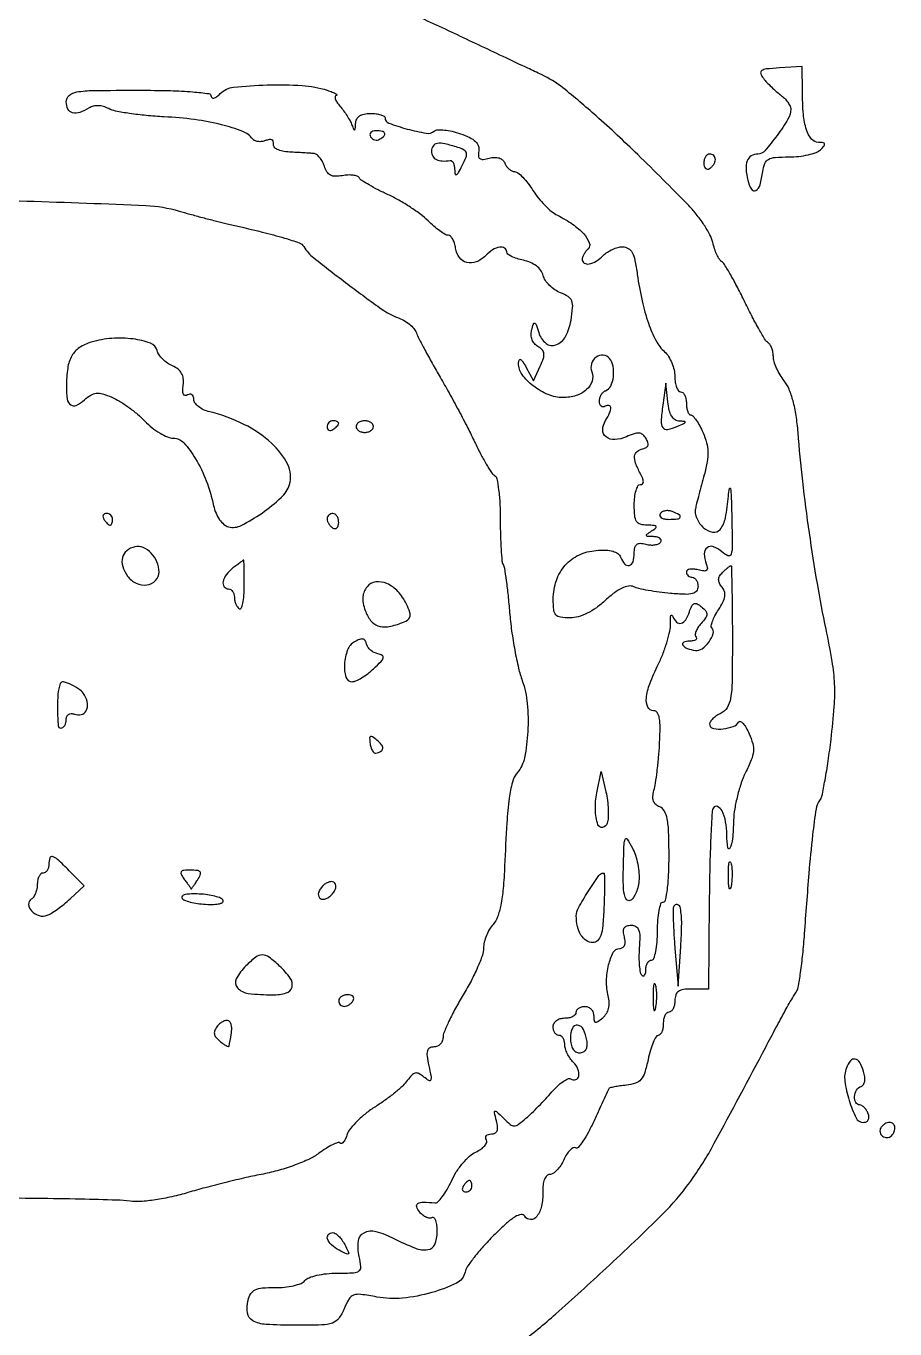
# Model space of a CAD drawing. Extents: x 0 to 5034, y 0 to 2560.
# Drawn here: x 4089.1 to 4239, y 933.4 to 1158.1 of the extents above; entities that cross this region are included whole.
import ezdxf

# ---------------------------------------------------------------- set-up
doc = ezdxf.new("R2010")
doc.units = 0

msp = doc.modelspace()

# ---------------------------------------------------------------- linework, layer by layer
for points in [[(4120.234638, 1164.722179, 0.000257), (4094.958867, 1165.293963, 0.000681)], [(4174.309283, 930.918769, 0.018228), (4180.44461, 935.963637, 0.005924), (4189.141653, 943.84871, 0.007565), (4198.865038, 953.154349, 0.041716), (4203.581145, 958.654155, 0.032067), (4207.816173, 965.389084, 0.003291), (4216.680232, 981.981765, -0.002287), (4218.446972, 985.304985, -0.003156), (4220.065526, 988.271118, -0.001998), (4221.451091, 990.749189, -0.038421), (4221.942257, 991.481765, 0.124603), (4222.286244, 992.25308, 0.007103), (4222.697471, 994.844644, 0.010504), (4223.082157, 997.978156, 0.007494), (4223.386353, 1001.5, -0.002338), (4224.17932, 1011.934345, -0.008434), (4224.827775, 1018.571281, -0.008097), (4225.422011, 1023.10043, -0.131093), (4226.025905, 1024.5, 0.116642), (4226.383074, 1025.266987, 0.005795), (4226.917229, 1028.014928, 0.009085), (4227.459102, 1031.325729, 0.006422), (4227.952124, 1035.061458, 0.010345), (4228.505157, 1040.704948, 0.030481), (4228.567717, 1044.60242, 0.030448), (4228.155956, 1048.480889, 0.010305), (4227.098581, 1054.061458, -0.009509), (4225.595841, 1061.924127, -0.007081), (4224.226125, 1070.651911, -0.006992), (4223.08309, 1079.566692, -0.008344), (4222.26375, 1088, 0.018073), (4221.921084, 1090.932913, 0.027667), (4221.393196, 1093.436989, 0.032477), (4220.705982, 1095.456342, 0.068163), (4219.87078, 1096.884859, -0.032417), (4219.154772, 1097.930616, -0.028937), (4218.549542, 1099.099714, -0.030084), (4218.129741, 1100.216058, -0.075025), (4218, 1101.075842, 0.045018), (4217.93398, 1101.807611, 0.045453), (4217.738072, 1102.513297, 0.049513), (4217.450468, 1103.092941, 0.114926), (4217.108331, 1103.433048, -0.118068), (4216.626918, 1103.917575, -0.006947), (4215.564711, 1105.717117, -0.010183), (4214.362264, 1107.923566, -0.007307), (4213.105587, 1110.434744, 0.007539), (4211.846833, 1112.947162, 0.010448), (4210.638047, 1115.157571, 0.007269), (4209.56914, 1116.957626, 0.117238), (4209.074193, 1117.454146, -0.117273), (4208.679406, 1117.850243, -0.029388), (4208.245765, 1118.660297, -0.028387), (4207.846606, 1119.671421, -0.025238), (4207.546377, 1120.761468, 0.068109), (4207.061165, 1122.073152, 0.023533), (4206.024748, 1123.812512, 0.022877), (4204.687783, 1125.645524, 0.024618), (4203.219441, 1127.302402, 0.006054), (4194.605209, 1135.898075, 0.011534), (4187.440412, 1142.561348, 0.012923), (4181.688695, 1147.40825, 0.059866), (4178, 1149.694238, -0.001104), (4175.61868, 1150.807816, -0.000306), (4171.885785, 1152.56628, -0.000309), (4167.661551, 1154.562551, -0.000324), (4163.504802, 1156.533366, 0.007341), (4155.180718, 1160.337858, 0.035711)], [(4068.078695, 1128.494689, -0.001886), (4089.187609, 1127.897499, -0.002652), (4109.748048, 1127.128998, -0.061866), (4115.5, 1126.163892, 0.004921), (4117.321129, 1125.640275, 0.002926), (4119.5, 1125.05066, 0.002928), (4121.679254, 1124.488241, 0.005051), (4123.5, 1124.049214, -0.003163), (4129.816524, 1122.551358, -0.01248), (4133.674306, 1121.508072, -0.014414), (4136.186611, 1120.681362, -0.168981), (4136.975396, 1120.041507, 0.086581), (4138.704152, 1118.098842, 0.005894), (4144.567151, 1113.557208, 0.006652), (4150.490781, 1109.20193, 0.070022), (4153.149818, 1107.814673, -0.044222), (4154.207937, 1107.330116, -0.040596), (4155.197113, 1106.654877, -0.043078), (4155.980038, 1105.901417, -0.09465), (4156.398312, 1105.187099, 0.033049), (4156.822422, 1104.203427, 0.004584), (4157.853999, 1102.233085, 0.005235), (4159.123012, 1099.920897, 0.004416), (4160.513147, 1097.5, -0.006006), (4162.036863, 1094.826814, -0.004072), (4163.710856, 1091.74732, -0.004103), (4165.279319, 1088.746031, -0.00819), (4166.461382, 1086.34194, 0.010432), (4167.466245, 1084.32118, 0.013564), (4168.474405, 1082.516512, 0.011217), (4169.382791, 1081.064428, 0.109377), (4169.898968, 1080.562441, -0.20936), (4170.293602, 1079.991095, -0.015646), (4170.602653, 1078.081061, -0.01956), (4170.817832, 1075.696882, -0.013515), (4170.8825, 1072.987848, 0.006799), (4170.910924, 1070.264559, 0.009553), (4171.015734, 1067.836493, 0.006285), (4171.167074, 1065.817417, 0.117078), (4171.366922, 1065.215325, -0.10014), (4171.5915, 1064.607571, -0.004774), (4171.906288, 1062.448803, -0.007666), (4172.218125, 1059.860888, -0.005429), (4172.491953, 1056.947979, 0.013749), (4172.843197, 1053.77837, 0.011259), (4173.387596, 1050.413076, 0.01142), (4174.028921, 1047.339968, 0.029221), (4174.672233, 1045.160364, -0.063529), (4175.542152, 1041.243372, -0.036584), (4175.631778, 1036.404359, -0.035829), (4175.059478, 1031.895171, -0.124348), (4173.803113, 1029.262765, 0.108324), (4172.977261, 1027.664446, 0.031576), (4172.429309, 1024.933003, 0.01882), (4172.010261, 1020.636049, 0.004185), (4171.632354, 1013.2628, -0.010755), (4171.378375, 1009.321331, -0.027226), (4170.976978, 1006.479092, -0.037599), (4170.41495, 1004.447549, -0.097936), (4169.638294, 1003.152814, 0.052905), (4169.010926, 1002.292096, 0.03603), (4168.481249, 1001.201474, 0.036299), (4168.119094, 1000.061168, 0.058806), (4168, 999.05207, -0.085215), (4167.787362, 997.813473, -0.0175), (4166.971875, 995.741964, -0.017944), (4165.839835, 993.373825, -0.016024), (4164.5, 991, 0.011466), (4163.159801, 988.675292, 0.01431), (4162.028125, 986.455218, 0.012561), (4161.187089, 984.560098, 0.098456), (4161, 983.619189, -0.096528), (4160.879568, 983.001184, -0.097319), (4160.536035, 982.475637, -0.098513), (4160.023268, 982.123758, -0.101606), (4159.420545, 982, 0.118066), (4158.684786, 981.823808, 0.212528), (4158.300961, 981.350991, 0.101881), (4158.246495, 980.444297, 0.018288), (4158.5506, 978.769619, -0.007213), (4158.936941, 976.881, -0.14846), (4158.875402, 976.310279, -0.460817), (4158.559517, 976.210834, -0.033535), (4157.720151, 976.817291, 0.048099), (4156.856988, 977.403515, 0.17923), (4156.217933, 977.497344, 0.154246), (4155.611729, 977.154275, 0.033166), (4154.840095, 976.206705, -0.051617), (4154.049701, 975.305988, -0.015383), (4152.668508, 974.102782, -0.015252), (4151.024284, 972.838842, -0.015931), (4149.329293, 971.696544, 0.026213), (4147.683653, 970.537615, 0.02707), (4146.186743, 969.224438, 0.028072), (4145.022659, 967.950663, 0.094523), (4144.487987, 966.962151, -0.030923), (4144.190038, 966.192048, -0.061741), (4143.84677, 965.637542, -0.109903), (4143.517882, 965.374705, -0.320522), (4143.246812, 965.419855, 0.28525), (4142.851616, 965.512245, 0.030292), (4141.936708, 965.139746, 0.03014), (4140.81286, 964.514833, 0.019424), (4139.588118, 963.665059, -0.052096), (4137.949583, 962.679919, -0.020184), (4135.503988, 961.654965, -0.01963), (4132.7285, 960.743676, -0.022176), (4130, 960.094315, 0.008269), (4127.041394, 959.476568, 0.004768), (4123.5, 958.640228, 0.004763), (4119.959545, 957.732534, 0.007948), (4117, 956.893052, -0.018555), (4114.237192, 956.172317, -0.017495), (4111.374032, 955.642161, -0.017948), (4108.793259, 955.351348, -0.052073), (4107, 955.401091, 0.025544), (4104.699785, 955.587138, 0.001925), (4098.439584, 955.748567, 0.002654), (4090.966864, 955.872806, 0.002015), (4082.773053, 955.932511, -0.001584)]]:
    msp.add_lwpolyline(points, format="xyb")
for points in [[(4216.287954, 1149.056732, 0.022726), (4216.877849, 1148.366236, 0.012473), (4217.658024, 1147.573446, 0.012412), (4218.491636, 1146.806685, 0.019365), (4219.25, 1146.193296, -0.037749), (4219.91962, 1145.609727, -0.039006), (4220.485937, 1144.938083, -0.042087), (4220.878495, 1144.280855, -0.114066), (4221, 1143.755176, -0.135623), (4220.52604, 1142.039977, -0.023576), (4218.648693, 1139.213837, -0.020455), (4216.535199, 1136.570102, -0.215694), (4215.309017, 1136.006833, 0.141348), (4214.19475, 1135.678476, 0.161942), (4213.497326, 1134.820067, 0.10806), (4213.289217, 1133.403923, 0.044161), (4213.59619, 1131.472773, 0.0689), (4214.221358, 1129.923261, 0.41869), (4214.974373, 1129.725602, 0.195357), (4215.700872, 1130.684025, 0.03243), (4216.165324, 1133, -0.059934), (4216.517296, 1134.362487, -0.175314), (4217.147162, 1135.081174, -0.109632), (4218.298213, 1135.419249, -0.016823), (4220.697627, 1135.5, 0.02707), (4222.396415, 1135.592041, 0.029309), (4224.030085, 1135.867188, 0.030594), (4225.38851, 1136.267573, 0.109599), (4226.147627, 1136.75, 0.021439), (4226.758177, 1137.414016, 0.244573), (4226.833702, 1137.750375, 0.307169), (4226.600815, 1137.952949, 0.029973), (4225.816631, 1138, -0.222841), (4224.600576, 1138.570294, -0.096571), (4223.72134, 1140.175078, -0.056214), (4223.184633, 1142.873102, -0.020221), (4223.013655, 1146.79051), (4223, 1151.08102), (4219.037954, 1150.847241, 0.010294), (4216.806029, 1150.669377, 0.119827), (4215.986321, 1150.380681, 0.350468), (4215.823966, 1149.889886, 0.076859)], [(4141, 1147, -0.012998), (4141.902888, 1146.684745, -0.038007), (4142.499785, 1146.405267, -0.163441), (4142.665538, 1146.22113, -0.504818), (4142.595012, 1146.09968, 0.319398), (4142.384101, 1145.911684, 0.137775), (4142.403687, 1145.515219, 0.067671), (4142.692883, 1144.929041, 0.030806), (4143.214525, 1144.25, -0.020859), (4143.838645, 1143.470152, -0.016194), (4144.453218, 1142.573437, -0.016473), (4144.972415, 1141.698392, -0.037571), (4145.290565, 1141, 0.010133), (4145.593609, 1140.224704, 0.409716), (4145.746104, 1140.160193, 0.286981), (4145.865068, 1140.321871, 0.007583), (4145.921053, 1141.25, -0.103864), (4146.118212, 1142.01553, -0.129604), (4146.598892, 1142.567105, -0.102066), (4147.38918, 1142.894521, -0.047372), (4148.5, 1143, -0.028607), (4149.457861, 1142.945152, -0.044782), (4150.265625, 1142.778128, -0.056032), (4150.830823, 1142.535593, -0.269638), (4151, 1142.24469, 0.314733), (4151.640113, 1141.328507, 0.021613), (4154.821388, 1140.316795, 0.023559), (4158.096719, 1139.592692, 0.212069), (4159.487683, 1139.944129, -0.156187), (4160.103101, 1140.172655, -0.035417), (4161.230757, 1140.144322, -0.033374), (4162.585814, 1139.921961, -0.027066), (4164, 1139.509956, -0.027847), (4165.604794, 1138.844118, -0.077416), (4166.607035, 1138.153297, -0.119001), (4167.105033, 1137.386334, -0.130731), (4167.174868, 1136.504363, 0.057657), (4167.118825, 1135.653692, 0.236589), (4167.365503, 1135.216837, 0.180631), (4167.925386, 1135.082955, 0.033284), (4168.98604, 1135.286098, -0.053442), (4169.916519, 1135.425771, -0.088671), (4170.700665, 1135.319532, -0.10824), (4171.292276, 1134.975133, -0.115906), (4171.66816, 1134.422377, 0.063491), (4171.962054, 1133.875631, 0.059471), (4172.389403, 1133.406508, 0.06376), (4172.8793, 1133.081459, 0.106595), (4173.356989, 1132.96148, -0.161983), (4173.922663, 1132.751869, -0.030352), (4174.752314, 1131.999292, -0.029666), (4175.651688, 1130.961512, -0.023332), (4176.501952, 1129.74004, 0.02991), (4177.43286, 1128.439518, 0.02442), (4178.574171, 1127.163884, 0.025079), (4179.74399, 1126.091569, 0.057388), (4180.745066, 1125.439779, -0.035158), (4183.350177, 1123.903664, -0.057751), (4185.274714, 1122.221019, -0.086149), (4186.237848, 1120.702092, -0.303493), (4186.023629, 1119.623629, 0.034984), (4185.631909, 1119.172892, 0.03352), (4185.300691, 1118.665691, 0.035364), (4185.070843, 1118.178461, 0.092787), (4185, 1117.8, 0.27569), (4185.365917, 1117.186802, 0.172843), (4186.216358, 1117.056128, 0.092878), (4187.431159, 1117.534402, 0.056336), (4188.642857, 1118.5, -0.053171), (4189.354182, 1119.07423, -0.03848), (4190.250751, 1119.559375, -0.039106), (4191.185788, 1119.89108, -0.065777), (4192.010156, 1120, -0.136191), (4192.954496, 1119.737917, -0.136228), (4193.628582, 1119.026659, -0.071573), (4194.11725, 1117.666367, -0.016353), (4194.530232, 1115.25, 0.019837), (4195.344221, 1110.679295, 0.030726), (4196.441408, 1106.825161, 0.036281), (4197.754971, 1103.813654, 0.08614), (4199.240295, 1101.882705, -0.067291), (4199.914309, 1101.071294, -0.041581), (4200.483087, 1099.967133, -0.04103), (4200.870704, 1098.759328, -0.057195), (4201, 1097.632705, 0.036156), (4201.073007, 1096.624414, 0.054665), (4201.29375, 1095.773357, 0.071575), (4201.61673, 1095.190363, 0.234665), (4202, 1095, -0.191087), (4202.381882, 1094.848523, -0.088204), (4202.70625, 1094.4125, -0.068025), (4202.926307, 1093.765418, -0.048028), (4203, 1093, 0.035971), (4203.055177, 1092.234019, 0.054436), (4203.222042, 1091.5875, 0.071241), (4203.466154, 1091.144446, 0.235453), (4203.755889, 1091, -0.218604), (4204.125896, 1090.830112, -0.02647), (4204.686875, 1090.102798, -0.027515), (4205.290808, 1089.115659, -0.019331), (4205.863743, 1087.945697, -0.037887), (4206.476582, 1086.218618, -0.059078), (4206.707897, 1084.658816, -0.051608), (4206.580805, 1082.942599, -0.022078), (4206.075544, 1080.695697, 0.001155), (4205.610186, 1078.967459, 0.001169), (4205.154749, 1077.244195, 0.001137), (4204.76526, 1075.742457, 0.004779), (4204.542003, 1074.837735, 0.102984), (4204.521531, 1074.08332, 0.0558), (4204.787733, 1073.189952, 0.052154), (4205.278459, 1072.302882, 0.056491), (4205.930931, 1071.562506, 0.140969), (4207.526654, 1070.780886, 0.275663), (4208.804949, 1071.265817, 0.119764), (4209.724648, 1073.2614, 0.026441), (4210.256538, 1077.019619, -0.024023), (4210.435427, 1078.32919, -0.839394), (4210.594405, 1078.327662, -0.032586), (4210.730245, 1076.96595, -0.003046), (4210.825293, 1073.595012, -0.002923), (4210.909512, 1068.413177, -0.070756), (4210.721242, 1066.982806, -0.453724), (4210.174104, 1066.720694, -0.082795), (4209.099277, 1067.410155, 0.093047), (4207.685296, 1068.277084, 0.262112), (4206.57841, 1068.111781, 0.240316), (4206.078866, 1067.045635, 0.083416), (4206.426249, 1065.331595, -0.054391), (4206.621851, 1064.589539, -0.277346), (4206.465508, 1064.211384, -0.196316), (4205.993298, 1064.090826, -0.02952), (4205.014862, 1064.285862, 0.040647), (4204.242831, 1064.421989, 0.069974), (4203.591866, 1064.391735, 0.105906), (4203.15855, 1064.209968, 0.245402), (4203, 1063.90638, 0.10954), (4203.076675, 1063.560593, 0.099841), (4203.29375, 1063.266249, 0.095162), (4203.618207, 1063.068848, 0.089443), (4204, 1063, -0.157039), (4204.381401, 1062.877181, -0.097342), (4204.70625, 1062.531024, -0.079383), (4204.925545, 1062.013995, -0.060753), (4205, 1061.403487, -0.16507), (4204.7404, 1060.63858, -0.169971), (4204.071825, 1060.200843, -0.070675), (4202.756463, 1060.066399, -0.012189), (4200.25, 1060.226114, -0.01097), (4198.314598, 1060.439778, -0.011615), (4196.427117, 1060.734938, -0.011289), (4194.815886, 1061.063106, -0.05082), (4193.906144, 1061.369698, 0.14506), (4193.00205, 1061.495721, 0.074273), (4191.897661, 1061.156652, 0.052515), (4190.587162, 1060.351209, 0.023838), (4189.050389, 1059.047071, -0.031691), (4187.478955, 1057.755387, -0.04128), (4185.884408, 1056.794958, -0.046316), (4184.333843, 1056.198818, -0.068727), (4182.894245, 1056, -0.033923), (4181.254617, 1056.111371, -0.179755), (4180.474542, 1056.528809, -0.158913), (4180.102852, 1057.387416, -0.025053), (4180.022236, 1059.25, -0.080021), (4180.562169, 1062.461969, -0.099691), (4182.076, 1065.075711, -0.102748), (4184.44135, 1066.84537, -0.08998), (4187.431046, 1067.634513, -0.026071), (4189.102234, 1067.678746, -0.061412), (4190.333729, 1067.494718, -0.090093), (4191.173072, 1067.088538, -0.144489), (4191.653175, 1066.461428, 0.085618), (4192.34103, 1065.306664, 0.29162), (4193.140845, 1065.063411, 0.255684), (4193.786915, 1065.693527, 0.074451), (4194, 1067.116631, -0.047797), (4194.097361, 1068.132789, -0.178521), (4194.424363, 1068.672955, -0.183409), (4195.01712, 1068.863046, -0.050874), (4195.999004, 1068.710511, 0.046215), (4196.805232, 1068.577577, 0.054994), (4197.575304, 1068.607491, 0.064046), (4198.198685, 1068.78447, 0.15438), (4198.558021, 1069.09388, 0.19455), (4198.616828, 1069.43796, 0.182013), (4198.422131, 1069.738325, 0.107411), (4197.962589, 1069.944429, 0.049826), (4197.309017, 1070.015313, -0.011801), (4196.303892, 1070.047553, -0.312363), (4196.102405, 1070.204312, -0.323649), (4196.181771, 1070.44227, -0.012279), (4197, 1071, 0.023197), (4197.728886, 1071.520491, 0.409657), (4197.762149, 1071.781653, 0.220444), (4197.444209, 1071.949578, 0.011293), (4196.25, 1071.984687, -0.066281), (4195.072223, 1072.14967, -0.184528), (4194.411808, 1072.637788, -0.120956), (4194.083503, 1073.600631, -0.021971), (4194, 1075.5, -0.027994), (4194.075141, 1076.841047, -0.043934), (4194.304085, 1077.971875, -0.054607), (4194.636277, 1078.764927, -0.27273), (4195.035184, 1079, 0.174147), (4195.414339, 1079.136188, 0.223915), (4195.570368, 1079.467129, 0.098707), (4195.454179, 1080.049945, 0.024465), (4195.035184, 1080.934259, -0.031715), (4194.2287, 1082.702138, -0.117428), (4194.069916, 1083.909215, -0.197628), (4194.496376, 1084.702583, -0.118391), (4195.473668, 1085.176676, 0.075433), (4196.078616, 1085.408922, 0.187321), (4196.373123, 1085.770661, 0.164017), (4196.366995, 1086.273698, 0.055388), (4196.045281, 1086.943144, 0.079664), (4195.468815, 1087.603553, 0.152245), (4194.82434, 1087.869975, 0.103742), (4193.966368, 1087.769206, 0.025973), (4192.647551, 1087.249182, -0.09044), (4190.663393, 1086.748591, -0.183085), (4189.144689, 1087.210757, -0.237867), (4188.560049, 1088.432976, -0.136607), (4189.04189, 1090.033538, 0.033256), (4189.75134, 1091.340052, 0.112459), (4189.949647, 1092.284357, 0.370109), (4189.638191, 1092.635246, 0.174099), (4189, 1092.5, -0.129002), (4188.61998, 1092.383699, -0.189552), (4188.29375, 1092.496996, -0.14589), (4188.073789, 1092.838553, -0.070719), (4188, 1093.35765, -0.066416), (4188.078773, 1093.948061, -0.064624), (4188.309746, 1094.5031, -0.06992), (4188.651271, 1094.940413, -0.112068), (4189.054456, 1095.184819, 0.205724), (4189.937502, 1095.971164, 0.079006), (4190.400789, 1097.58358, 0.073819), (4190.355109, 1099.391054, 0.125499), (4189.738896, 1100.762331, 0.208048), (4188.65246, 1101.339772, 0.184973), (4187.418498, 1100.974865, 0.158772), (4186.616357, 1099.808757, 0.164982), (4186.671317, 1098.414152, -0.170476), (4186.717039, 1096.821544, -0.134931), (4185.770866, 1095.368669, -0.105438), (4183.973019, 1094.350702, -0.076425), (4181.692007, 1094, -0.099244), (4179.156994, 1094.508175, -0.065808), (4176.584364, 1096.00554, -0.069408), (4174.64775, 1097.988123, -0.165887), (4174.035435, 1099.924314, -0.080513), (4174.135564, 1100.464845, -0.462673), (4174.373855, 1100.554611, -0.125095), (4174.754531, 1100.196175, -0.014986), (4175.34995, 1099.195195), (4176.629029, 1096.890391), (4177.779391, 1099.415161, 0.024946), (4178.320026, 1100.778044, 0.112927), (4178.407272, 1101.623233, 0.164919), (4178.105945, 1102.248727, 0.071311), (4177.362135, 1102.817215, -0.091352), (4176.776074, 1103.303285, -0.082313), (4176.375876, 1103.983287, -0.079454), (4176.207117, 1104.778525, -0.076625), (4176.291262, 1105.597249, -0.011593), (4176.610543, 1106.713668, -0.417655), (4176.82644, 1106.825462, -0.234984), (4177.056797, 1106.599817, -0.006152), (4177.524355, 1105.197531, 0.143646), (4178.773275, 1103.351741, 0.270392), (4180.492001, 1103.070082, 0.181044), (4182.153397, 1104.538826, 0.082289), (4183.092069, 1107.329677, 0.018803), (4183.364817, 1109.542426, 0.113619), (4183.203066, 1110.680132, 0.161761), (4182.586821, 1111.429479, 0.049665), (4181.258765, 1112.091718, -0.05784), (4180.281093, 1112.599305, -0.047183), (4179.3702, 1113.349141, -0.048955), (4178.656412, 1114.214078, -0.084283), (4178.273265, 1115.063034, 0.094699), (4177.856029, 1115.938792, 0.070758), (4177.106307, 1116.704686, 0.06335), (4176.084839, 1117.300793, 0.051127), (4174.870034, 1117.675993, -0.027582), (4173.770766, 1117.959665, -0.039982), (4172.843072, 1118.338417, -0.045898), (4172.185845, 1118.749798, -0.234089), (4172, 1119.125, 0.259637), (4171.633798, 1119.782681, 0.185967), (4170.789144, 1119.942458, 0.097372), (4169.563306, 1119.460061, 0.054141), (4168.307194, 1118.450051, -0.100896), (4166.717856, 1117.399002, -0.159681), (4165.10272, 1117.291457, -0.174303), (4163.834734, 1118.150284, -0.122762), (4163.180449, 1119.760216, 0.040468), (4162.986383, 1120.617558, 0.055275), (4162.668095, 1121.342063, 0.068419), (4162.282144, 1121.838332, 0.195737), (4161.884995, 1122, -0.135031), (4161.361147, 1122.144098, -0.021559), (4160.4637, 1122.732062, -0.022531), (4159.442655, 1123.537929, -0.018049), (4158.416964, 1124.492127, 0.035484), (4157.151058, 1125.590063, 0.016372), (4155.363878, 1126.841231, 0.016122), (4153.390844, 1128.039528, 0.021527), (4151.523063, 1128.989494, -0.010836), (4149.798134, 1129.820885, -0.014052), (4148.256632, 1130.660823, -0.011737), (4147.017484, 1131.42137, -0.111273), (4146.584512, 1131.863257, 0.170273), (4146.210859, 1132.165361, 0.051737), (4145.492937, 1132.340454, 0.04515), (4144.590117, 1132.381649, 0.036076), (4143.622284, 1132.268127, -0.047714), (4142.423325, 1132.155664, -0.121709), (4141.582019, 1132.365166, -0.132985), (4140.980287, 1132.926527, -0.062166), (4140.531029, 1133.902236, 0.046437), (4140.188722, 1134.711554, 0.052084), (4139.713412, 1135.410775, 0.059075), (4139.18395, 1135.905695, 0.139935), (4138.682612, 1136.091893, 0.0036), (4138.037816, 1136.137327, 0.000862), (4136.966142, 1136.203236, 0.000885), (4135.735286, 1136.274619, 0.000876), (4134.5, 1136.341893, -0.035287), (4133.316896, 1136.488391, -0.066932), (4132.409477, 1136.796578, -0.1016), (4131.866861, 1137.220824, -0.22843), (4131.738004, 1137.714012, 0.123624), (4131.714726, 1138.15778, 0.216222), (4131.475404, 1138.428294, 0.145433), (4131.022023, 1138.488386, 0.052383), (4130.387079, 1138.318295, -0.059053), (4129.731144, 1138.151897, -0.064481), (4129.074232, 1138.15079, -0.073038), (4128.515585, 1138.307156, -0.132006), (4128.149075, 1138.604283, 0.145898), (4126.450536, 1139.906191, 0.029879), (4122.803024, 1141.052417, 0.028281), (4118.140893, 1141.940287, 0.020422), (4112.869361, 1142.420283, -0.01113), (4109.806892, 1142.641853, -0.013034), (4106.91527, 1142.992134, -0.012014), (4104.498773, 1143.408543, -0.074318), (4103.315479, 1143.831161, 0.052354), (4102.420696, 1144.195606, 0.062139), (4101.520172, 1144.339133, 0.067401), (4100.676054, 1144.253872, 0.082394), (4099.946118, 1143.945537, -0.055695), (4098.336756, 1143.162523, -0.151815), (4097.085256, 1143.112166, -0.21446), (4096.294165, 1143.756661, -0.116686), (4096, 1145, -0.218517), (4096.506719, 1146.104087, -0.138781), (4097.8125, 1146.71, -0.036854), (4100.699072, 1146.955897, -0.002827), (4108.5, 1147, -0.005697), (4113.976885, 1146.937591, -0.01568), (4117.833333, 1146.728571, -0.012989), (4120.569937, 1146.42222, -0.374503), (4121, 1145.928571, 0.262054), (4121.144783, 1145.671296, 0.216722), (4121.461607, 1145.633482, 0.08714), (4121.966917, 1145.897769, 0.032428), (4122.571429, 1146.428571, -0.170968), (4124.84997, 1147.520077, -0.019272), (4130.655781, 1147.924448, -0.024216), (4136.691097, 1147.819271, -0.061098)], [(4148.510081, 1138.983688, 0.090427), (4148.820631, 1138.639411, 0.095498), (4149.22714, 1138.434921, 0.099685), (4149.665803, 1138.401101, 0.108373), (4150.069098, 1138.542705, 0.050477), (4150.838655, 1139.13314, 0.315493), (4150.933879, 1139.592818, 0.25701), (4150.519563, 1139.914842, 0.039415), (4149.440983, 1140, 0.067432), (4148.890269, 1139.925389, 0.140899), (4148.524436, 1139.701458, 0.190788), (4148.397824, 1139.36964, 0.136093)], [(4159, 1136.5, 0.13207), (4159.229898, 1135.644818, 0.146926), (4159.851487, 1135.061331, 0.106242), (4160.872551, 1134.800245, 0.048851), (4162.25, 1134.881579, -0.232582), (4162.537259, 1134.792582, -0.094029), (4162.784018, 1134.451151, -0.066303), (4162.954397, 1133.911644, -0.041288), (4163.014742, 1133.25, 0.049556), (4163.089857, 1132.553658, 0.510689), (4163.313852, 1132.453632, 0.13326), (4163.670538, 1132.813113, 0.01067), (4164.311556, 1134, 0.020053), (4164.988977, 1135.462554, 0.159277), (4165.046104, 1136.195771, 0.218395), (4164.651052, 1136.696281, 0.041258), (4163.546814, 1137.15032, 0.019701), (4161.314836, 1137.763809, 0.092993), (4159.993986, 1137.821155, 0.206192), (4159.281382, 1137.38548, 0.155066)], [(4206, 1134.440983, 0.066118), (4206.073267, 1133.889346, 0.138808), (4206.29375, 1133.521475, 0.191142), (4206.620352, 1133.392057, 0.139169), (4207, 1133.5, 0.06081), (4207.382515, 1133.806203, 0.051032), (4207.70625, 1134.2129, 0.053229), (4207.926698, 1134.653442, 0.089642), (4208, 1135.059017, 0.105429), (4207.923444, 1135.418051, 0.099231), (4207.70625, 1135.723586, 0.096318), (4207.381732, 1135.928382, 0.092995), (4207, 1136, 0.153634), (4206.618621, 1135.879982, 0.097988), (4206.29375, 1135.542039, 0.080552), (4206.074545, 1135.037096, 0.062283)], [(4100.317521, 1103.562202, 0.074762), (4098.269772, 1102.608619, 0.118811), (4096.959366, 1101.199808, 0.093411), (4096.244742, 1099.088925, 0.033729), (4096.013655, 1095.916667, 0.036932), (4096.164292, 1093.722485, 0.202024), (4096.763488, 1092.72527, 0.284309), (4097.731141, 1092.650559, 0.064745), (4099.143328, 1093.62971, -0.047758), (4100.215792, 1094.428407, -0.11394), (4101.153591, 1094.736868, -0.094623), (4102.240898, 1094.630176, -0.026557), (4103.856999, 1094.059233, -0.03914), (4105.171718, 1093.389846, -0.019254), (4106.734646, 1092.348613, -0.018976), (4108.283282, 1091.136413, -0.026189), (4109.569611, 1089.927341, 0.03389), (4110.798785, 1088.807115, 0.033617), (4112.171222, 1087.859907, 0.035583), (4113.481999, 1087.201072, 0.098974), (4114.487826, 1087, -0.213814), (4116.279192, 1086.197262, -0.047845), (4118.307303, 1083.430845, -0.043326), (4120.147405, 1079.625377, -0.036915), (4121.422831, 1075.35135, 0.044518), (4121.83345, 1074.047886, 0.055716), (4122.447032, 1072.939198, 0.064042), (4123.195024, 1072.127703, 0.111055), (4124.005703, 1071.70876, 0.184394), (4126.196689, 1071.948337, 0.033392), (4129.770198, 1074.092185, 0.035238), (4133.074848, 1076.751285, 0.129579), (4134.499437, 1078.998226, 0.197428), (4134.212714, 1082.465297, 0.089988), (4131.404816, 1086.144791, 0.070496), (4126.655922, 1089.384636, 0.054129), (4120.75, 1091.539065, -0.046867), (4119.697875, 1091.905691, -0.057484), (4118.807813, 1092.443843, -0.068089), (4118.200573, 1093.062387, -0.161433), (4118, 1093.667425, 0.079722), (4117.919054, 1094.171878, 0.157871), (4117.682346, 1094.495596, 0.184336), (4117.330269, 1094.589893, 0.11315), (4116.918623, 1094.449706, -0.171078), (4116.498544, 1094.358104, -0.263122), (4116.207284, 1094.574397, -0.110745), (4116.088998, 1095.167453, -0.028963), (4116.168623, 1096.140689, 0.060589), (4116.189534, 1097.270072, 0.102227), (4115.905044, 1098.169756, 0.102032), (4115.286794, 1098.884162, 0.060182), (4114.311551, 1099.460626, -0.050301), (4113.441888, 1099.951825, -0.043058), (4112.637483, 1100.630364, -0.045151), (4112.011254, 1101.383321, -0.087157), (4111.685735, 1102.093748, 0.246165), (4110.514833, 1103.379946, 0.05533), (4107.542335, 1104.104242, 0.050364), (4103.864766, 1104.206572, 0.053486)], [(4198.923856, 1092.689295, 0.016067), (4198.622536, 1089.902846, 0.1748), (4198.919573, 1088.831713, 0.299072), (4199.727556, 1088.515563, 0.043587), (4201.5, 1089.054847, 0.006969), (4202.572067, 1089.503588, 0.207008), (4202.768742, 1089.713779, 0.486982), (4202.671559, 1089.86796, 0.015095), (4201.813358, 1089.929715, -0.133165), (4201.049263, 1090.171463, -0.113756), (4200.457757, 1090.77774, -0.078348), (4200.040786, 1091.791696, -0.032913), (4199.793501, 1093.25), (4199.460285, 1096.5)], [(4141, 1088.940983, 0.108972), (4141.078288, 1088.586039, 0.182303), (4141.29375, 1088.3746, 0.161196), (4141.6179, 1088.343488, 0.082592), (4142, 1088.5, 0.029505), (4142.382774, 1088.768994, 0.035638), (4142.70625, 1089.066025, 0.038439), (4142.934461, 1089.34829, 0.151918), (4143, 1089.559017, 0.210953), (4142.92554, 1089.727648, 0.081139), (4142.70625, 1089.870461, 0.061769), (4142.382849, 1089.967655, 0.042167), (4142, 1090, 0.105053), (4141.618444, 1089.918938, 0.099167), (4141.29375, 1089.688914, 0.09642), (4141.076123, 1089.345238, 0.093332)], [(4146, 1089, 0.148195), (4146.115568, 1088.618646, 0.098894), (4146.440625, 1088.29375, 0.082425), (4146.926543, 1088.074694, 0.064853), (4147.5, 1088, 0.064853), (4148.073457, 1088.074694, 0.082425), (4148.559375, 1088.29375, 0.098894), (4148.884432, 1088.618646, 0.148195), (4149, 1089, 0.148195), (4148.884432, 1089.381354, 0.098894), (4148.559375, 1089.70625, 0.082425), (4148.073457, 1089.925306, 0.064853), (4147.5, 1090, 0.064853), (4146.926543, 1089.925306, 0.082425), (4146.440625, 1089.70625, 0.098894), (4146.115568, 1089.381354, 0.148195)], [(4198.473008, 1073.956326, 0.214542), (4198.42542, 1073.594852, 0.177225), (4198.660421, 1073.280921, 0.099152), (4199.193244, 1073.068264, 0.045552), (4199.940983, 1073, 0.020503), (4201.476999, 1073.063011, 0.275668), (4201.917133, 1073.377209, 0.395517), (4201.769457, 1073.794126, 0.027681), (4200.532025, 1074.349337, 0.066719), (4199.926665, 1074.493102, 0.072258), (4199.321649, 1074.466258, 0.081026), (4198.809536, 1074.279146, 0.126981)], [(4102.5, 1073, 0.029505), (4102.768994, 1072.617226, 0.035638), (4103.066025, 1072.29375, 0.038439), (4103.34829, 1072.065539, 0.151918), (4103.559017, 1072, 0.210953), (4103.727648, 1072.07446, 0.081139), (4103.870461, 1072.29375, 0.061769), (4103.967655, 1072.617151, 0.042167), (4104, 1073, 0.105053), (4103.918938, 1073.381556, 0.099167), (4103.688914, 1073.70625, 0.09642), (4103.345238, 1073.923877, 0.093332), (4102.940983, 1074, 0.108972), (4102.586039, 1073.921712, 0.182303), (4102.3746, 1073.70625, 0.161196), (4102.343488, 1073.3821, 0.082592)], [(4141, 1073.059017, 0.089642), (4141.073302, 1072.653442, 0.053229), (4141.29375, 1072.2129, 0.051032), (4141.617485, 1071.806203, 0.06081), (4142, 1071.5, 0.139169), (4142.379648, 1071.392057, 0.191142), (4142.70625, 1071.521475, 0.138808), (4142.926733, 1071.889346, 0.066118), (4143, 1072.440983, 0.062283), (4142.925455, 1073.037096, 0.080552), (4142.70625, 1073.542039, 0.097988), (4142.381379, 1073.879982, 0.153634), (4142, 1074, 0.092995), (4141.618268, 1073.928382, 0.096318), (4141.29375, 1073.723586, 0.099231), (4141.076556, 1073.418051, 0.105429)], [(4107.835144, 1068.274358, 0.1148), (4106.433694, 1067.584047, 0.161249), (4105.693015, 1066.415065, 0.138309), (4105.738572, 1064.889446, 0.076722), (4106.567942, 1063.206462, 0.133344), (4108.045968, 1061.974971, 0.141212), (4109.910116, 1061.695206, 0.1696), (4111.404416, 1062.449768, 0.194183), (4112, 1063.925502, 0.100526), (4111.647564, 1065.660742, 0.091008), (4110.639942, 1067.191097, 0.100859), (4109.257604, 1068.148969, 0.159845)], [(4124.75, 1064.607954, 0.067157), (4123.61659, 1063.479024, 0.112549), (4123.059752, 1062.262008, 0.210222), (4123.245891, 1061.386356, 0.241257), (4124, 1061, -0.142666), (4124.38134, 1060.888931, -0.09965), (4124.70625, 1060.576711, -0.08433), (4124.925146, 1060.109818, -0.067639), (4125, 1059.559017, 0.053672), (4125.063569, 1058.968526, 0.048983), (4125.251786, 1058.385711, 0.052221), (4125.528734, 1057.895901, 0.099898), (4125.857143, 1057.588291, 0.453562), (4126.187056, 1057.68964, 0.051787), (4126.4625, 1058.527435, 0.035444), (4126.653467, 1059.850926, 0.018113), (4126.714286, 1061.529274, 0.002246), (4126.706593, 1063.241405, 0.003787), (4126.682812, 1064.677382, 0.000602), (4126.650906, 1065.936432, 0.49321), (4126.607143, 1065.968197, 0.085345), (4126.531473, 1065.930817, 0.000766), (4126.017411, 1065.555506, 0.002607), (4125.428496, 1065.119427, 0.001678)], [(4210.928376, 1052.725063, -0.00336), (4210.887197, 1045.170942, -0.036139), (4210.629348, 1042.12378, -0.104012), (4210.009943, 1040.497667, -0.142561), (4208.835412, 1039.475063, 0.041992), (4208.049725, 1039.02825, 0.056454), (4207.431393, 1038.492675, 0.069586), (4207.058633, 1037.953914, 0.18932), (4207.01671, 1037.5, 0.293513), (4207.703947, 1036.900045, 0.064239), (4209.349831, 1036.869753, 0.060751), (4211.072084, 1037.275282, 0.166676), (4212.02806, 1038.05297, -0.383571), (4212.3321, 1038.140632, -0.098804), (4212.775904, 1037.804098, -0.052263), (4213.305067, 1037.063833, -0.02487), (4213.832381, 1036.01655, -0.038753), (4214.432681, 1034.315483, -0.089261), (4214.545745, 1032.968388, -0.072906), (4214.187326, 1031.502928, -0.019649), (4213.198598, 1029.316639, 0.034509), (4212.455956, 1027.535441, 0.020395), (4211.807452, 1025.323946, 0.020349), (4211.338082, 1023.052472, 0.032655), (4211.144972, 1021.084028, -0.014604), (4210.947562, 1017.889068, -0.086089), (4210.513496, 1016.274728, -0.753822), (4210.129514, 1016.334928, -0.029546), (4209.984687, 1018.583333, 0.04427), (4209.771154, 1020.854795, 0.070063), (4209.153137, 1022.706621, 0.167067), (4208.380377, 1023.467592, 0.383227), (4207.658055, 1023.255738, 0.12576), (4207.41691, 1022.485383, 0.002247), (4207.20474, 1018.129289, 0.005463), (4207.034939, 1013.023951, 0.0036), (4206.946096, 1007.148975), (4206.826082, 992), (4203.913041, 992, 0.032618), (4202.467905, 991.905623, 0.118355), (4201.61413, 991.578358, 0.163729), (4201.156445, 990.969462, 0.080168), (4201, 990, -0.048028), (4200.926307, 989.234582, -0.068025), (4200.70625, 988.5875, -0.088204), (4200.381882, 988.151477, -0.191087), (4200, 988, 0.191087), (4199.618118, 987.848523, 0.088204), (4199.29375, 987.4125, 0.068025), (4199.073693, 986.765418, 0.048028), (4199, 986, -0.04098), (4198.937133, 985.234246, -0.060421), (4198.747987, 984.5875, -0.079445), (4198.470269, 984.148228, -0.215355), (4198.142082, 984, 0.27184), (4197.758553, 983.774845, 0.027349), (4197.274128, 982.783197, 0.028339), (4196.796127, 981.44496, 0.018573), (4196.392082, 979.85769, -0.021522), (4195.797345, 977.577623, -0.101108), (4195.151737, 976.395071, -0.138043), (4194.201639, 975.751763, -0.05403), (4192.639804, 975.414161, 0.00928), (4191.530815, 975.276515, 0.013821), (4190.56712, 975.111399, 0.008799), (4189.780288, 974.939634, 0.205029), (4189.600304, 974.806471, 0.024077), (4189.47651, 974.569392, 0.000317), (4188.779098, 973.05846, 0.000912), (4187.97566, 971.306523, 0.000599), (4187.056499, 969.286161, -0.016141), (4186.08935, 967.324458, -0.027251), (4185.139308, 965.756703, -0.026612), (4184.304154, 964.663821, -0.37032), (4183.850253, 964.592549, 0.267567), (4183.44281, 964.605057, 0.075275), (4182.913619, 964.209021, 0.054374), (4182.351114, 963.498175, 0.033327), (4181.843738, 962.556388, -0.038295), (4181.304119, 961.578126, -0.045265), (4180.647294, 960.750939, -0.051145), (4179.97657, 960.177892, -0.152369), (4179.406368, 960, 0.204716), (4178.895214, 959.781563, 0.098277), (4178.50473, 959.168538, 0.066203), (4178.269376, 958.202739, 0.033823), (4178.220385, 956.953502, -0.060732), (4177.998175, 954.568214, -0.106759), (4177.181583, 952.773092, -0.236846), (4176.12258, 952.240411, -0.26018), (4175.126652, 952.795073, 0.298997), (4174.480789, 953.0961, 0.10231), (4173.462367, 952.725695, 0.046505), (4171.954927, 951.589964, 0.011693), (4169.727722, 949.464564, 0.013594), (4167.940078, 947.576981, 0.01669), (4166.380633, 945.716686, 0.015231), (4165.184079, 944.088654, 0.105049), (4164.805398, 943.17785, -0.238471), (4163.344162, 941.267178, -0.043583), (4159.053767, 939.639524, -0.044678), (4154.003323, 938.688156, -0.070513), (4149.605863, 938.881321, 0.012886), (4146.798197, 939.331313, 0.11958), (4145.58485, 939.203591, 0.175234), (4144.782067, 938.541224, 0.035339), (4143.94165, 936.859131, -0.058206), (4143.008289, 935.186505, -0.156559), (4141.924538, 934.388101, -0.074463), (4140.092747, 934.062927, -0.006759), (4135.437697, 934, -0.015058), (4130.464929, 934.149792, -0.108595), (4128.17299, 934.800345, -0.237736), (4127.255843, 936.109573, -0.097855), (4127.368978, 938.333989, -0.076958), (4127.850402, 939.474193, -0.146618), (4128.58774, 940.129419, -0.092816), (4129.811916, 940.442314, -0.019619), (4132.025342, 940.499662, 0.028862), (4133.672279, 940.572799, 0.03267), (4135.231772, 940.836332, 0.034616), (4136.50579, 941.233123, 0.127419), (4137.184666, 941.722509, -0.131423), (4137.881096, 942.216259, -0.031971), (4139.242696, 942.624737, -0.030588), (4140.917914, 942.906057, -0.026311), (4142.7019, 943, 0.009485), (4145.579227, 943.05459, 0.151092), (4146.489349, 943.37434, 0.261646), (4146.80679, 944.082883, 0.031408), (4146.534997, 945.840658, -0.081688), (4146.392272, 948.521404, -0.249826), (4147.38667, 949.976622, -0.190422), (4149.425031, 950.192217, -0.050171), (4152.539587, 948.979818, 0.023278), (4156.25167, 947.300095, 0.131257), (4158.392725, 947.047656, 0.262278), (4159.572688, 947.957136, 0.100621), (4160, 950.059017, 0.02762), (4159.937227, 951.19452, 0.057313), (4159.739534, 952.058471, 0.107299), (4159.449745, 952.527717, 0.352994), (4159.113307, 952.570027, -0.165938), (4158.682148, 952.471484, -0.078442), (4158.124078, 952.620389, -0.064546), (4157.529284, 952.981976, -0.050777), (4156.990862, 953.51101, -0.086643), (4156.459117, 954.440003, -0.355694), (4156.658309, 955.009511, -0.146681), (4157.592646, 955.257637, -0.020866), (4159.594464, 955.110363, 0.228758), (4160.124691, 955.294717, 0.034677), (4160.883132, 956.164575, 0.033018), (4161.692293, 957.394936, 0.023028), (4162.444512, 958.87695, -0.036689), (4163.297381, 960.449392, -0.03214), (4164.405943, 961.955276, -0.033515), (4165.58969, 963.186245, -0.077761), (4166.656436, 963.889323, 0.041358), (4167.55227, 964.390646, 0.065515), (4168.210451, 964.972247, 0.091777), (4168.544871, 965.53884, 0.229859), (4168.497371, 966.004253, -0.128516), (4168.381164, 966.382676, -0.189445), (4168.493202, 966.707499, -0.14624), (4168.832043, 966.926497, -0.070958), (4169.347363, 967, 0.114235), (4169.966653, 967.14336, 0.188097), (4170.325906, 967.533679, 0.120882), (4170.416121, 968.215603, 0.03657), (4170.225569, 969.25, -0.005569), (4169.85776, 970.726488, -0.378274), (4169.970248, 970.937243, -0.288929), (4170.237342, 970.881628, -0.004237), (4171.438043, 969.702574, 0.023236), (4172.592801, 968.651746, 0.174708), (4173.277005, 968.405148, 0.160548), (4173.991799, 968.640739, 0.018845), (4175.319902, 969.702574, 0.013954), (4176.287249, 970.585911, 0.00652), (4177.492544, 971.780607, 0.006454), (4178.72505, 973.067367, 0.008987), (4179.792198, 974.252683, -0.025155), (4180.768916, 975.269449, -0.037552), (4181.726886, 976.04431, -0.042291), (4182.546828, 976.514343, -0.252564), (4183.022053, 976.486371, 0.219234), (4183.902676, 976.378457, 0.280118), (4184.427721, 976.983345, 0.142958), (4184.287754, 978.191117, 0.096809), (4183.509191, 979.347952, -0.045457), (4182.931604, 980.041327, -0.037057), (4182.443325, 980.875425, -0.03842), (4182.108132, 981.71774, -0.075626), (4182, 982.428571, 0.061768), (4181.925485, 983.02945, 0.080164), (4181.70625, 983.538393, 0.09778), (4181.381386, 983.879052, 0.154765), (4181, 984, -0.148195), (4180.618646, 984.115568, -0.098894), (4180.29375, 984.440625, -0.082425), (4180.074694, 984.926543, -0.064853), (4180, 985.5, -0.130775), (4180.153209, 986.075754, -0.10214), (4180.583333, 986.5625, -0.08892), (4181.230589, 986.888136, -0.072314), (4182, 987, 0.048028), (4182.765418, 987.073693, 0.068025), (4183.4125, 987.29375, 0.088204), (4183.848523, 987.618118, 0.191087), (4184, 988, -0.148195), (4184.115568, 988.381354, -0.098894), (4184.440625, 988.70625, -0.082425), (4184.926543, 988.925306, -0.064853), (4185.5, 989, -0.107348), (4186.072293, 988.875699, -0.099536), (4186.559375, 988.523407, -0.095788), (4186.885941, 987.996941, -0.091307), (4187, 987.377555, 0.034579), (4187.057443, 986.54795, 0.317071), (4187.290994, 986.298428, 0.209516), (4187.697597, 986.384538, 0.017745), (4188.564286, 987.053352, 0.077611), (4189.199581, 987.77309, 0.080298), (4189.5761, 988.64415, 0.07303), (4189.679994, 989.659729, 0.050555), (4189.51302, 990.804145, -0.066446), (4189.219405, 993.386648, -0.054235), (4189.574345, 996.147679, -0.060181), (4190.387216, 998.330847, -0.280569), (4191.485836, 999, 0.137826), (4191.998908, 999.144168, 0.161573), (4192.324125, 999.528273, 0.111791), (4192.425303, 1000.157085, 0.048201), (4192.289749, 1001, -0.048176), (4192.141106, 1001.924017, -0.149236), (4192.285406, 1002.531911, -0.183058), (4192.718115, 1002.881354, -0.079475), (4193.459838, 1003, -0.130419), (4194.274851, 1002.783735, -0.179483), (4194.756835, 1002.207848, -0.086875), (4194.946234, 1001.093568, -0.016783), (4194.867204, 999.042598, 0.017693), (4194.809667, 997.475308, 0.022959), (4194.873752, 996.039336, 0.021576), (4195.030333, 994.874778, 0.153335), (4195.290735, 994.375931, 0.183256), (4195.55802, 994.255636, 0.253642), (4195.791654, 994.364596, 0.118868), (4195.951213, 994.740966, 0.04111), (4196, 995.333333, -0.05808), (4196.074296, 995.970776, -0.077243), (4196.29375, 996.510417, -0.096011), (4196.618547, 996.872, -0.163305), (4197, 997, 0.322437), (4197.389817, 997.280551, 0.031449), (4197.70625, 998.46875, 0.03053), (4197.927795, 1000.083446, 0.01883), (4198, 1002, -0.01883), (4198.072205, 1003.916554, -0.03053), (4198.29375, 1005.53125, -0.031449), (4198.610183, 1006.719449, -0.322437), (4199, 1007, 0.358097), (4199.413001, 1007.339298, 0.017325), (4199.718326, 1009.223253, 0.020711), (4199.931944, 1011.742059, 0.010798), (4200, 1014.893011, 0.007949), (4199.934365, 1019.021272, 0.038902), (4199.679286, 1021.340159, 0.078117), (4199.193823, 1022.698521, 0.178157), (4198.386546, 1023.405163, -0.091001), (4197.704056, 1023.82164, -0.12823), (4197.3115, 1024.412627, -0.104738), (4197.21277, 1025.214317, -0.047185), (4197.403962, 1026.262151, 0.031135), (4197.668799, 1027.489466, 0.007691), (4197.945969, 1029.531694, 0.00784), (4198.191154, 1031.884488, 0.007778), (4198.363194, 1034.25, 0.011033), (4198.461765, 1037.066838, 0.047045), (4198.32553, 1038.742844, 0.100736), (4197.961078, 1039.666222, 0.253766), (4197.345779, 1040, -0.287267), (4196.363316, 1040.615228, -0.139434), (4196.095304, 1042.13303, -0.065401), (4196.692224, 1044.64927, -0.022975), (4198.173466, 1048.062171, 0.021276), (4198.998113, 1049.944691, 0.019956), (4199.679333, 1051.930763, 0.020387), (4200.140778, 1053.739813, 0.062242), (4200.247719, 1055, -0.015732), (4200.240394, 1055.892942, -0.07353), (4200.327192, 1056.398438, -0.477856), (4200.479015, 1056.456, -0.165201), (4200.657586, 1056.25, 0.10362), (4201.311384, 1055.28038, 0.267287), (4202.100572, 1055.079982, 0.189707), (4202.891544, 1055.679594, 0.060037), (4203.51671, 1057.05265, -0.032177), (4203.914932, 1058.074311, -0.188759), (4204.323979, 1058.464393, -0.227013), (4204.839168, 1058.434522, -0.047122), (4205.609326, 1057.909267, -0.043459), (4206.335037, 1057.191941, -0.185653), (4206.532932, 1056.627508, -0.151304), (4206.319105, 1056.003729, -0.026254), (4205.523047, 1055.025466, 0.039509), (4204.987274, 1054.330247, 0.057121), (4204.640787, 1053.637005, 0.073434), (4204.519718, 1053.048134, 0.213551), (4204.664485, 1052.668848, -0.236061), (4204.748222, 1052.417647, -0.230866), (4204.598317, 1052.196474, -0.095828), (4204.15934, 1052.045971, -0.034819), (4203.5, 1052, 0.102259), (4202.534873, 1051.800529, 0.463822), (4202.389441, 1051.321235, 0.16585), (4203.123793, 1050.741696, 0.048456), (4204.540229, 1050.391217, 0.198222), (4205.701478, 1050.682349, 0.075753), (4206.899458, 1051.887136, 0.081603), (4207.621594, 1053.31405, 0.279736), (4207.384913, 1054.281753, -0.253201), (4207.275547, 1054.649024, -0.036479), (4207.49905, 1055.427794, -0.03406), (4207.927407, 1056.385712, -0.022865), (4208.538387, 1057.418242, 0.027954), (4209.294137, 1058.725586, 0.078935), (4209.615702, 1059.726999, 0.112747), (4209.556098, 1060.560619, 0.099527), (4209.142084, 1061.3288, -0.056808), (4208.69576, 1062.01118, -0.125267), (4208.562902, 1062.61523, -0.128123), (4208.735965, 1063.200304, -0.060811), (4209.223794, 1063.823794, -0.010138), (4209.693041, 1064.274389, -0.014355), (4210.129806, 1064.654489, -0.010387), (4210.504182, 1064.94906, -0.16289), (4210.656397, 1065, -0.407239), (4210.761425, 1064.897449, -0.000429), (4210.842055, 1061.394237, -0.003264), (4210.903976, 1057.431878, -0.001957)], [(4147.903907, 1061.384215, 0.074725), (4147.399501, 1060.549477, 0.078932), (4147.174885, 1059.618898, 0.067451), (4147.234377, 1058.546026, 0.037764), (4147.57797, 1057.282869, 0.075944), (4148.49995, 1055.56541, 0.145823), (4149.745555, 1054.643951, 0.126362), (4151.425871, 1054.482273, 0.050298), (4153.682846, 1055.072971, 0.038694), (4154.856751, 1055.616816, 0.194203), (4155.300906, 1056.170608, 0.16013), (4155.28134, 1056.94623, 0.024416), (4154.682846, 1058.3956, 0.07685), (4153.226446, 1060.552868, 0.10244), (4151.306309, 1061.921938, 0.135611), (4149.397281, 1062.201983, 0.190804)], [(4145.75, 1051.891148, 0.175058), (4144.535755, 1050.475987, 0.074883), (4144.001165, 1048.004758, 0.08873), (4144.253742, 1045.787797, 0.331489), (4145.311439, 1045, 0.108106), (4145.973658, 1045.144873, 0.027986), (4146.944678, 1045.658704, 0.027132), (4148.012047, 1046.38411, 0.024719), (4149.029807, 1047.242397, 0.01167), (4150.317609, 1048.499569, 0.122924), (4150.686336, 1049.129646, 0.349671), (4150.521524, 1049.53299, 0.080139), (4149.779852, 1049.80388, -0.069933), (4149.12311, 1050.028751, -0.060671), (4148.518179, 1050.434421, -0.06336), (4148.053666, 1050.951052, -0.096216), (4147.811484, 1051.502322, 0.088589), (4147.564737, 1052.087874, 0.205013), (4147.176314, 1052.348421, 0.140282), (4146.60149, 1052.295202, 0.036013)], [(4094.942384, 1044.661516, 0.067651), (4094.564111, 1042.865218, 0.021557), (4094.483744, 1040.127578, 0.013145), (4094.591971, 1037.426559, 0.394915), (4095.047808, 1037, 0.152108), (4095.410947, 1037.113089, 0.098258), (4095.720294, 1037.431406, 0.081077), (4095.92898, 1037.907093, 0.062988), (4096, 1038.468615, -0.095326), (4096.103623, 1039.007196, -0.151904), (4096.396747, 1039.36845, -0.149089), (4096.847655, 1039.503811, -0.09076), (4097.398849, 1039.400442, 0.154985), (4098.587643, 1039.33036, 0.209521), (4099.42681, 1039.983941, 0.159738), (4099.651276, 1041.222963, 0.093427), (4099.166509, 1042.666948, 0.107981), (4098.331567, 1043.608735, 0.047331), (4096.889925, 1044.464573, 0.049484), (4095.499024, 1044.960129, 0.385427)], [(4148.425622, 1034.305807, 0.03958), (4148.581016, 1033.626388, 0.061372), (4148.829593, 1033.079414, 0.083825), (4149.12673, 1032.738163, 0.231308), (4149.428663, 1032.666667, 0.070797), (4150.299195, 1032.997787, 0.252118), (4150.611354, 1033.482629, 0.196363), (4150.410124, 1034.111476, 0.045175), (4149.604459, 1034.913307, 0.020399), (4148.832133, 1035.50279, 0.278638), (4148.493884, 1035.525707, 0.296217), (4148.330625, 1035.2399, 0.022192)], [(4189.336479, 1020.587106, -0.280347), (4188.537228, 1019.868524, -0.373255), (4187.733472, 1020.338206, -0.077635), (4187.285895, 1022.906798, -0.054627), (4187.554597, 1025.832439), (4188.300845, 1029.5), (4189.105989, 1026, -0.024183), (4189.371932, 1024.519636, -0.021713), (4189.505818, 1022.966213, -0.022294), (4189.502974, 1021.561599, -0.061384)], [(4194.797941, 1010.620298, -0.037723), (4194.591234, 1009.454712, -0.045114), (4194.21832, 1008.404157, -0.05109), (4193.747014, 1007.605911, -0.155776), (4193.243149, 1007.241395, -0.326767), (4192.670945, 1007.427493, -0.108115), (4192.298152, 1008.286855, -0.044205), (4192.116479, 1010.001546, -0.009952), (4192.124404, 1012.938333, -0.00245), (4192.235799, 1016.987995, -0.100047), (4192.437107, 1017.840727, -0.596389), (4192.795919, 1017.863728, -0.020181), (4193.679197, 1016.317237, -0.043439), (4194.200375, 1015.055636, -0.027763), (4194.592211, 1013.517362, -0.027838), (4194.809632, 1011.954691, -0.045705)], [(4093, 1013.5, -0.064853), (4092.925306, 1012.926543, -0.082425), (4092.70625, 1012.440625, -0.098894), (4092.381354, 1012.115568, -0.148195), (4092, 1012, 0.186414), (4091.618213, 1011.852535, 0.089706), (4091.29375, 1011.429836, 0.069539), (4091.073784, 1010.801778, 0.049547), (4091, 1010.059017, -0.049033), (4090.922288, 1009.268486, -0.047243), (4090.691986, 1008.497835, -0.051006), (4090.353464, 1007.858149, -0.107553), (4089.951442, 1007.469989, 0.285194), (4089.503055, 1006.568571, 0.173128), (4090.02391, 1005.453274, 0.123181), (4091.323662, 1004.663695, 0.168361), (4092.682204, 1004.708292, 0.048611), (4093.43594, 1005.08507, 0.015315), (4094.48302, 1005.788158, 0.015136), (4095.609788, 1006.648688, 0.016231), (4096.655736, 1007.556751), (4099.093291, 1009.8158), (4096.501191, 1012.4079, 0.008392), (4094.502291, 1014.340803, 0.112843), (4093.627385, 1014.850016, 0.418129), (4093.160217, 1014.601005, 0.072378)], [(4210.707261, 1009.761659, -0.082665), (4210.54341, 1009.319562, -0.67161), (4210.394187, 1009.339362, -0.053901), (4210.284834, 1010.071102, -0.008901), (4210.252183, 1011.5, -0.009782), (4210.273069, 1012.938425, -0.038992), (4210.37161, 1013.814362, -0.417468), (4210.523779, 1013.916221, -0.285845), (4210.68708, 1013.761659, -0.041951), (4210.830983, 1012.934218, -0.020826), (4210.880728, 1011.869594, -0.020511), (4210.840609, 1010.754739, -0.028254)], [(4116.302069, 1011, -0.003297), (4116.740904, 1010.410459, -0.004694), (4117.122345, 1009.880547, -0.002679), (4117.437107, 1009.429383, -0.067713), (4117.504887, 1009.295478, 0.585022), (4117.575594, 1009.282702, 0.010753), (4117.8676, 1009.651738, 0.014535), (4118.226704, 1010.156007, 0.007876), (4118.640201, 1010.795478, 0.035325), (4119.124685, 1011.709006, 0.263754), (4119.078077, 1012.179428, 0.217434), (4118.630776, 1012.440355, 0.024974), (4117.437383, 1012.5, 0.02217), (4116.258837, 1012.447717, 0.211638), (4115.828581, 1012.209423, 0.293214), (4115.796029, 1011.789953, 0.038391)], [(4188.765626, 1006.005343, -0.010725), (4188.561243, 1002.900432, -0.055257), (4188.223462, 1001.213163, -0.125399), (4187.67666, 1000.336096, -0.192467), (4186.856989, 1000.005343, -0.149874), (4185.728963, 1000.347227, -0.106613), (4184.806691, 1001.304923, -0.083746), (4184.202642, 1002.786928, -0.055038), (4184, 1004.62228, -0.128643), (4184.356646, 1005.985521, -0.013954), (4186.04135, 1008.798147, -0.010319), (4187.895641, 1011.578323, -0.245233), (4188.703685, 1012, -0.407794), (4188.830565, 1011.875877, -0.002909), (4188.857002, 1010.23907, -0.008541), (4188.843941, 1008.303989, -0.005113)], [(4140.064749, 1009.578017, 0.051981), (4139.661737, 1008.974615, 0.092995), (4139.486368, 1008.406747, 0.127395), (4139.55242, 1007.935829, 0.157392), (4139.838135, 1007.600038, 0.150925), (4140.282924, 1007.484575, 0.082168), (4140.839954, 1007.603052, 0.069216), (4141.421349, 1007.929598, 0.057089), (4141.935251, 1008.421983, 0.051981), (4142.338263, 1009.025385, 0.092995), (4142.513632, 1009.593253, 0.127395), (4142.44758, 1010.064171, 0.157392), (4142.161865, 1010.399962, 0.150925), (4141.717076, 1010.515425, 0.082168), (4141.160046, 1010.396948, 0.069216), (4140.578651, 1010.070402, 0.057089)], [(4115.997467, 1007.601296, 0.114498), (4116.566574, 1007.2471, 0.026344), (4117.661919, 1006.936831, 0.025882), (4118.993074, 1006.706134, 0.022738), (4120.39994, 1006.601296, 0.020223), (4121.76538, 1006.617036, 0.061412), (4122.678195, 1006.778089, 0.180404), (4123.041439, 1007.056688, 0.349702), (4123.002533, 1007.398704, 0.114498), (4122.433426, 1007.7529, 0.026344), (4121.338081, 1008.063169, 0.025882), (4120.006926, 1008.293866, 0.022738), (4118.60006, 1008.398704, 0.020223), (4117.23462, 1008.382964, 0.061412), (4116.321805, 1008.221911, 0.180404), (4115.958561, 1007.943312, 0.349702)], [(4200.809553, 1006.266312, 0.103991), (4200.699324, 1005.716615, 0.004887), (4200.735654, 1003.815729, 0.00788), (4200.837051, 1001.545899, 0.005567), (4201.019482, 999), (4201.558055, 992.5), (4202.029027, 999.348131, 0.015016), (4202.181032, 1003.280436, 0.045803), (4201.95993, 1005.940248, 0.278021), (4201.429822, 1006.548543, 0.387082)], [(4127, 996, 0.072838), (4125.329625, 993.75641, 0.319318), (4125.522045, 992.207686, 0.17998), (4127.405808, 991.24399, 0.029189), (4131.581787, 991, 0.067326), (4133.962714, 991.322058, 0.271096), (4134.946821, 992.332023, 0.220585), (4134.646801, 993.881561, 0.048864), (4132.811439, 995.961045, 0.027737), (4130.994861, 997.474326, 0.159431), (4129.82294, 997.86647, 0.167972), (4128.679885, 997.479877, 0.031618)], [(4143, 990, 0.092995), (4143.071618, 989.618268, 0.096318), (4143.276414, 989.29375, 0.099231), (4143.581949, 989.076556, 0.105429), (4143.940983, 989, 0.089642), (4144.346558, 989.073302, 0.053229), (4144.7871, 989.29375, 0.051032), (4145.193797, 989.617485, 0.06081), (4145.5, 990, 0.139169), (4145.607943, 990.379648, 0.191142), (4145.478525, 990.70625, 0.138808), (4145.110654, 990.926733, 0.066118), (4144.559017, 991, 0.062283), (4143.962904, 990.925455, 0.080552), (4143.457961, 990.70625, 0.097988), (4143.120018, 990.381379, 0.153634)], [(4197.252183, 990.5, 0.008901), (4197.284834, 989.071102, 0.053901), (4197.394187, 988.339362, 0.67161), (4197.54341, 988.319562, 0.082665), (4197.707261, 988.761659, 0.028254), (4197.840609, 989.754739, 0.020511), (4197.880728, 990.869594, 0.020826), (4197.830983, 991.934218, 0.041951), (4197.68708, 992.761659, 0.285845), (4197.523779, 992.916221, 0.417468), (4197.37161, 992.814362, 0.038992), (4197.273069, 991.938425, 0.009782)], [(4122.100976, 985.621668, 0.06121), (4121.639473, 984.902383, 0.149907), (4121.546134, 984.287252, 0.136429), (4121.812669, 983.687498, 0.047209), (4122.487669, 983.010234, 0.016104), (4123.073424, 982.555139, 0.030315), (4123.578228, 982.233209, 0.037664), (4123.954352, 982.05989, 0.460042), (4124.076511, 982.127555, 0.009389), (4124.449755, 984.134974, 0.044292), (4124.539248, 985.302068, 0.088127), (4124.401161, 986.028711, 0.164877), (4124.02424, 986.485019, 0.167606), (4123.635425, 986.572557, 0.077973), (4123.13026, 986.434756, 0.06403), (4122.590664, 986.104058, 0.050133)], [(4183, 983.583333, 0.043744), (4183.097716, 982.468571, 0.093042), (4183.401892, 981.661477, 0.12769), (4183.900993, 981.176713, 0.129929), (4184.569551, 981, 0.108654), (4185.227121, 981.144602, 0.155126), (4185.665008, 981.545008, 0.118091), (4185.864321, 982.219837, 0.049589), (4185.819551, 983.171672, 0.077969), (4185.245613, 985.015823, 0.246964), (4184.233119, 985.752832, 0.341983), (4183.334996, 985.245672, 0.099758)], [(4230.59728, 978.392913, 0.127023), (4230.339118, 976.132448, 0.040382), (4231.083819, 972.797514, 0.037377), (4232.274618, 969.773546, 0.287808), (4233.507159, 969, 0.099648), (4234.044465, 969.108157, 0.165413), (4234.386874, 969.4116, 0.1476), (4234.496295, 969.890305, 0.074648), (4234.361626, 970.5, 0.048303), (4234.075237, 971.073796, 0.053891), (4233.692784, 971.559375, 0.061199), (4233.276919, 971.891374, 0.13875), (4232.893011, 972, -0.28401), (4232.226926, 972.411546, -0.135422), (4232.024389, 973.43863, -0.110105), (4232.370412, 974.582151, -0.186075), (4233.132696, 975.210899, 0.16685), (4233.542143, 975.523718, 0.105846), (4233.765213, 976.087394, 0.076268), (4233.775859, 976.865526, 0.042218), (4233.565308, 977.794232, 0.051819), (4232.893942, 979.335216, 0.217678), (4232.096856, 979.91359, 0.282265), (4231.296711, 979.620447, 0.075895)], [(4236.542705, 968.069098, 0.195483), (4236.412739, 967.300347, 0.177971), (4236.849183, 966.620737, 0.173509), (4237.632003, 966.375083, 0.18866), (4238.36052, 966.693853, 0.094258), (4238.860497, 967.428701, 0.135693), (4238.969472, 968.203471, 0.182678), (4238.664889, 968.772622, 0.181466), (4238.059017, 969, 0.08447), (4237.65652, 968.931514, 0.05343), (4237.225445, 968.726548, 0.051896), (4236.832549, 968.425195, 0.064898)], [(4164.5, 958, 0.082592), (4164.343488, 957.6179, 0.161196), (4164.3746, 957.29375, 0.182303), (4164.586039, 957.078288, 0.108972), (4164.940983, 957, 0.093332), (4165.345238, 957.076123, 0.09642), (4165.688914, 957.29375, 0.099167), (4165.918938, 957.618444, 0.105053), (4166, 958, 0.042167), (4165.967655, 958.382849, 0.061769), (4165.870461, 958.70625, 0.081139), (4165.727648, 958.92554, 0.210953), (4165.559017, 959, 0.151918), (4165.34829, 958.934461, 0.038439), (4165.066025, 958.70625, 0.035638), (4164.768994, 958.382774, 0.029505)], [(4144.04051, 947.924306, -0.00801), (4144.69987, 946.64337, -0.321639), (4144.651388, 946.348612, -0.321639), (4144.35663, 946.30013, -0.00801), (4143.075694, 946.95949, -0.060679), (4141.773742, 947.874508, -0.122276), (4141.076302, 948.908005, -0.271306), (4141.211712, 949.653984, -0.218735), (4141.964816, 950, -0.153251), (4142.411491, 949.8598, -0.044311), (4142.972538, 949.390265, -0.040059), (4143.544295, 948.718739, -0.033475)]]:
    msp.add_lwpolyline(points, format="xyb", close=True)

doc.saveas('drawing.dxf')
